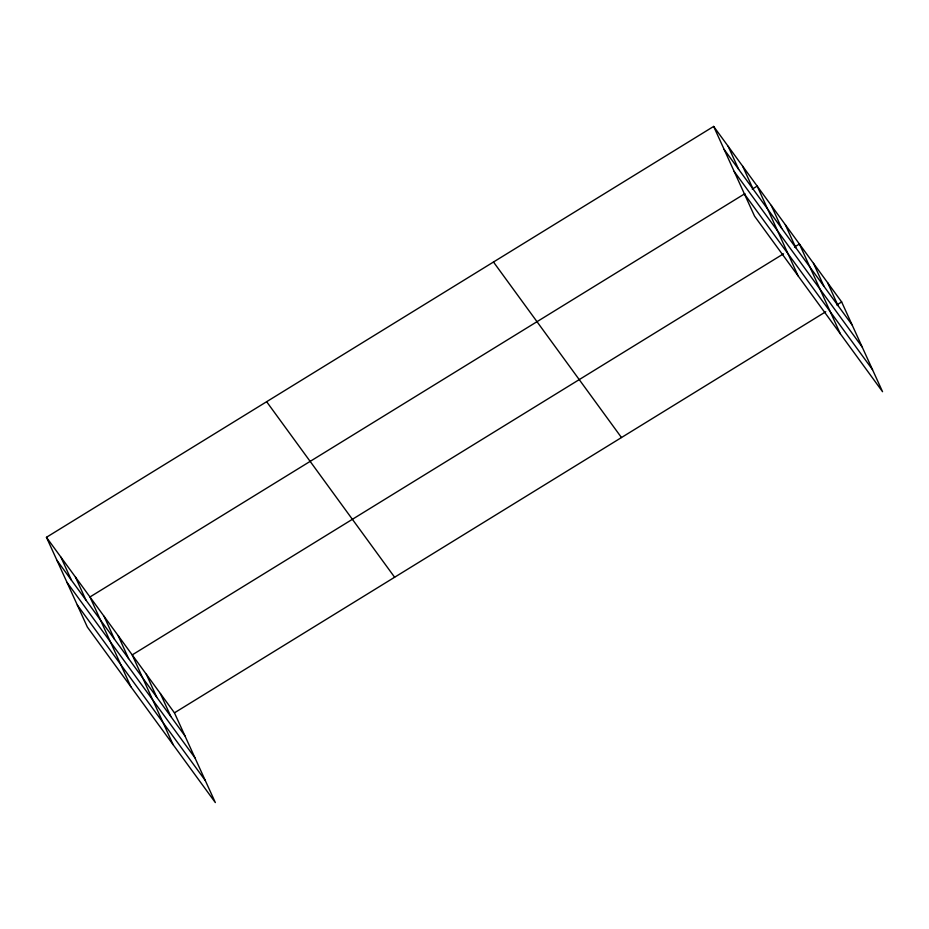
<?xml version="1.0" encoding="UTF-8"?>
<svg xmlns="http://www.w3.org/2000/svg" width="929" height="929" viewBox="0 0 929 929"><rect width="100%" height="100%" fill="white"/><g stroke="black" fill="none" stroke-linecap="round" stroke-linejoin="round"><path stroke-width="1.39" d="M46.45 537.299L174.443 712.833L215.342 802.575L87.349 627.052L46.45 537.299L713.658 126.425L841.651 301.948L882.55 391.701L754.557 216.167L713.658 126.425M744.942 193.638L89.962 596.975L130.861 686.728M752.281 189.121L757.181 186.102L798.081 275.855M783.507 253.814L132.197 654.91L173.108 744.652M794.516 247.044L799.416 244.025L840.315 333.778M174.443 712.833L825.753 311.749M836.762 304.967L841.651 301.948M724.155 149.441L852.137 324.976M734.189 171.459L862.17 346.993M744.524 194.149L872.517 369.684M493.485 262.013L621.466 437.536M266.635 401.711L394.616 577.234M56.936 560.315L184.929 735.849M66.981 582.344L194.962 757.867M77.316 605.023L205.309 780.557M827.576 282.648L838.063 305.664M813.49 263.337L823.988 286.353M785.33 224.725L795.828 247.741M771.256 205.414L781.742 228.429M742.677 166.21L753.164 189.226M728.162 146.317L738.66 169.333M160.357 693.522L170.855 716.538M146.283 674.21L156.769 697.226M118.122 635.599L128.608 658.615M104.048 616.287L114.534 639.303M75.458 577.083L85.956 600.111M60.954 557.191L71.44 580.219"/></g></svg>
